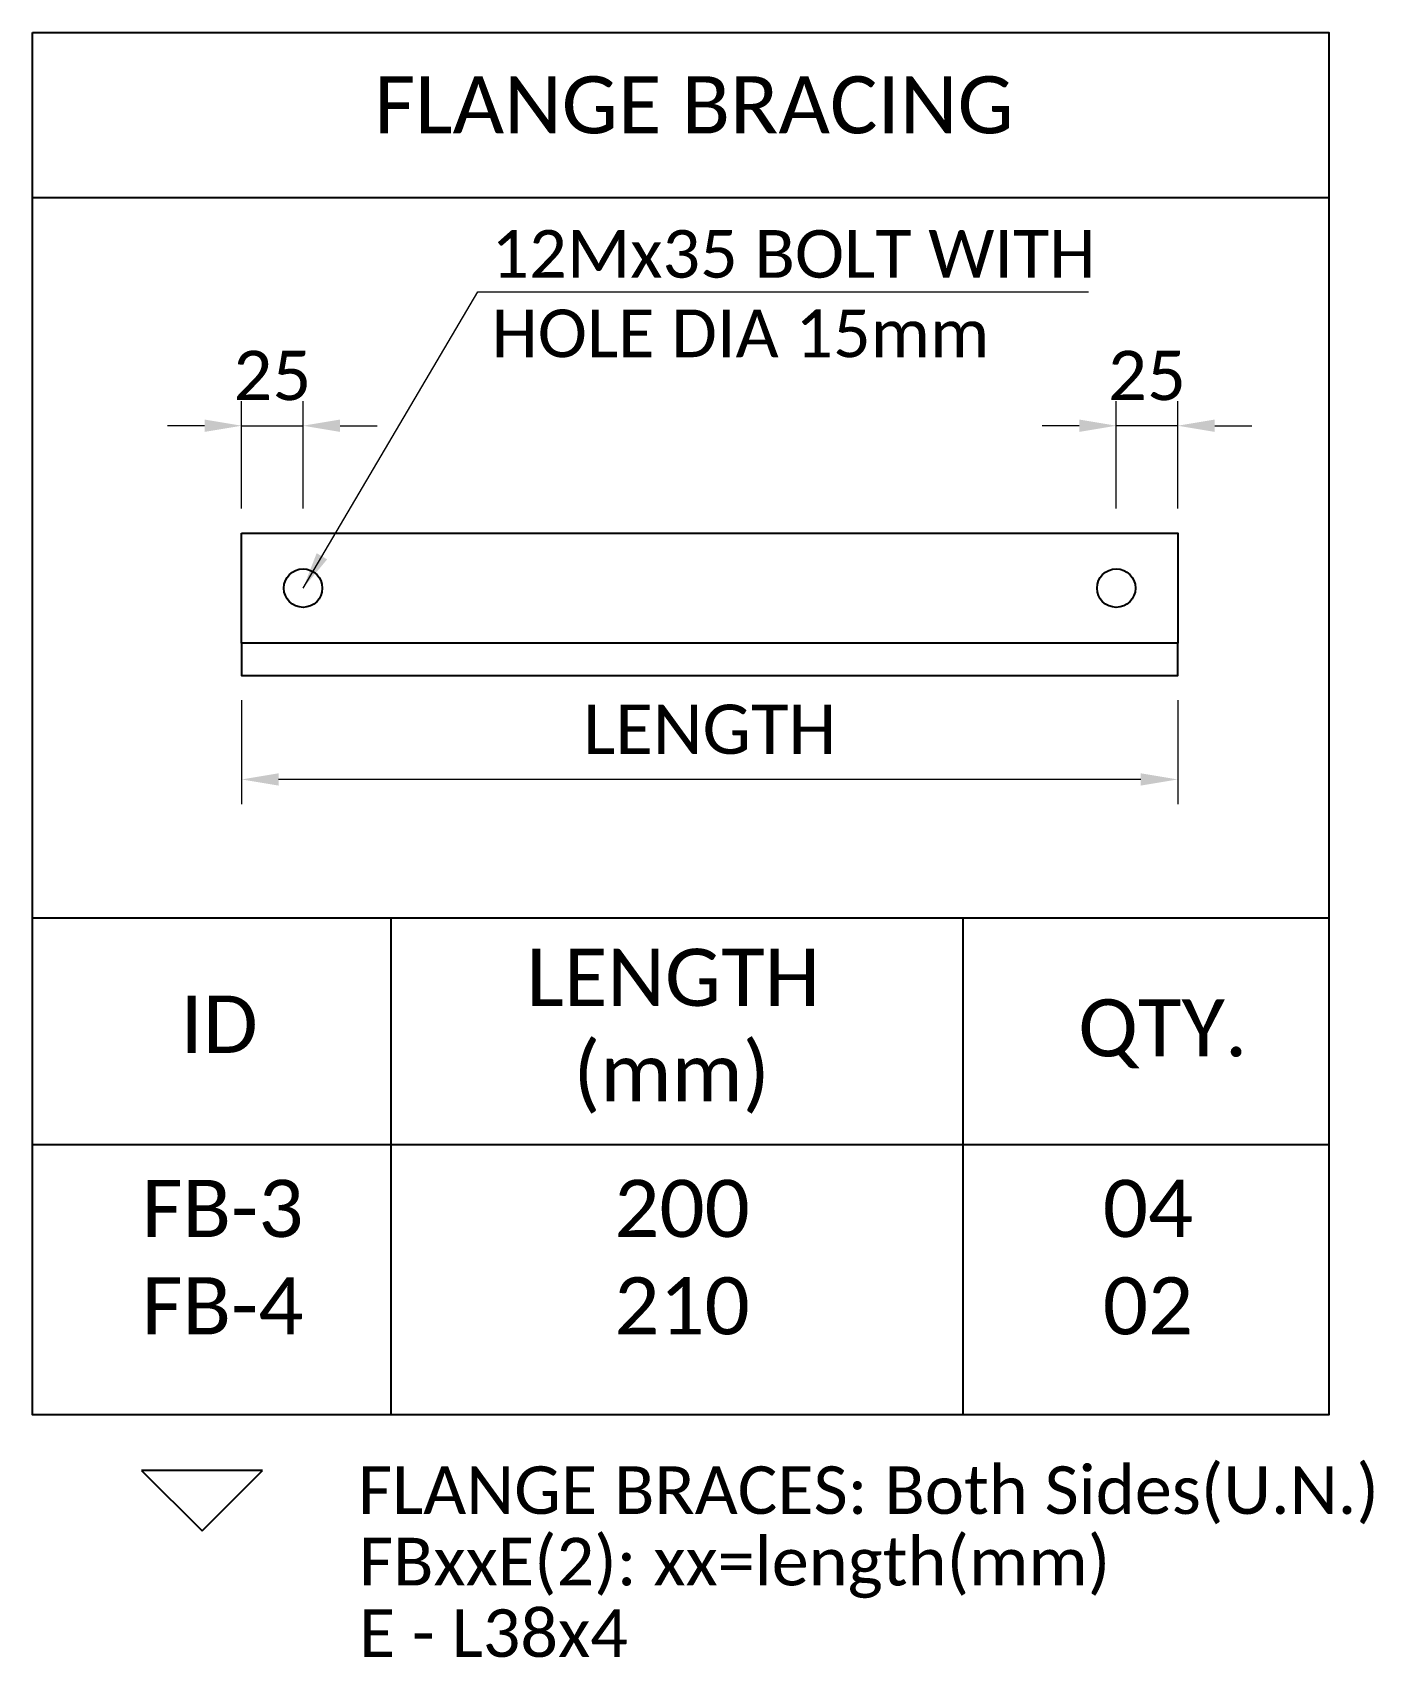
# Model space of a CAD drawing. Header units: millimetres. Extents: x 0 to 2669304, y -3314102 to 0.
# Drawn here: x 2330907 to 2336343, y -3177280 to -3170694 of the extents above; entities that cross this region are included whole.
import ezdxf

# ---------------------------------------------------------------- set-up
doc = ezdxf.new("R2010")
doc.units = ezdxf.units.MM
doc.header["$LTSCALE"] = 0.4
doc.header["$MEASUREMENT"] = 0
doc.header["$PDMODE"] = 34
doc.linetypes.add('CONTIN', pattern=[0])
doc.layers.add('14', color=1, linetype='CONTIN')
doc.styles.add('nepo', font='calibri.ttf')
doc.dimstyles.new('nepo', dxfattribs={"dimtxt": 250, "dimasz": 150, "dimexe": 25, "dimexo": 100, "dimgap": 25, "dimtad": 1, "dimdec": 0, "dimzin": 0, "dimdsep": 46, "dimtxsty": 'nepo', "dimcen": -0.09, "dimdle": 1, "dimclrd": 2, "dimclre": 2, "dimclrt": 7, "dimazin": 0, "dimtfac": 1, "dimtdec": 0, "dimtix": 1, "dimtmove": 0, "dimatfit": 1, "dimfxl": 0, "dimtolj": 1, "dimtzin": 0, "dimlwd": 5, "dimlwe": 5, "dimarcsym": 0})

# ---------------------------------------------------------------- blocks, each defined once
blk = doc.blocks.new('MARKER')
for p, q in [((263.247009, 263.247009), (-263.24701, 263.247009)), ((-263.24701, 263.247009), (0, 0)), ((0, 0), (263.247009, 263.247009))]:
    blk.add_line(p, q)
blk = doc.blocks.new('*D658')
at = {"color": 2, "lineweight": 5}
for p, q in [((2331754.6, -3172623), (2331754.6, -3172187.8)), ((2332003.9, -3172623), (2332003.9, -3172187.8)), ((2331604.6, -3172287.8), (2331454.6, -3172287.8)), ((2331754.6, -3172287.8), (2332003.9, -3172287.8)), ((2332153.9, -3172287.8), (2332303.9, -3172287.8))]:
    blk.add_line(p, q, dxfattribs=at)
at = {"color": 2, "linetype": 'Continuous'}
for points in [[(2331604.6, -3172262.8), (2331604.6, -3172312.8), (2331754.6, -3172287.8)], [(2332153.9, -3172262.8), (2332153.9, -3172312.8), (2332003.9, -3172287.8)]]:
    blk.add_solid(points, dxfattribs=at)
at = {"layer": 'Defpoints', "color": 0, "linetype": 'Continuous'}
for p in [(2332003.9, -3172287.8), (2331754.6, -3172723), (2332003.9, -3172723)]:
    blk.add_point(p, dxfattribs=at)
at = {"color": 7, "linetype": 'Continuous', "insert": (2331879.3, -3172085.3), "char_height": 200, "attachment_point": 5, "style": 'nepo'}
blk.add_mtext('\\A1;25', dxfattribs=at)
blk = doc.blocks.new('*D659')
at = {"color": 2, "lineweight": 5}
for p, q in [((2335300.4, -3172623), (2335300.4, -3172187.8)), ((2335549.7, -3172623), (2335549.7, -3172187.8)), ((2335150.4, -3172287.8), (2335000.4, -3172287.8)), ((2335549.7, -3172287.8), (2335300.4, -3172287.8)), ((2335699.7, -3172287.8), (2335849.7, -3172287.8))]:
    blk.add_line(p, q, dxfattribs=at)
at = {"color": 2, "linetype": 'Continuous'}
for points in [[(2335150.4, -3172262.8), (2335150.4, -3172312.8), (2335300.4, -3172287.8)], [(2335699.7, -3172262.8), (2335699.7, -3172312.8), (2335549.7, -3172287.8)]]:
    blk.add_solid(points, dxfattribs=at)
at = {"layer": 'Defpoints', "color": 0, "linetype": 'Continuous'}
for p in [(2335300.4, -3172287.8), (2335300.4, -3172723), (2335549.7, -3172723)]:
    blk.add_point(p, dxfattribs=at)
at = {"color": 7, "linetype": 'Continuous', "insert": (2335425, -3172085.3), "char_height": 200, "attachment_point": 5, "style": 'nepo'}
blk.add_mtext('\\A1;25', dxfattribs=at)
blk = doc.blocks.new('*D660')
at = {"color": 2, "lineweight": 5}
for p, q in [((2331754.6, -3173400.1), (2331754.6, -3173821.5)), ((2335549.7, -3173400.1), (2335549.7, -3173821.5)), ((2335399.7, -3173721.5), (2331904.6, -3173721.5))]:
    blk.add_line(p, q, dxfattribs=at)
at = {"color": 2, "linetype": 'Continuous'}
for points in [[(2331904.6, -3173696.5), (2331904.6, -3173746.5), (2331754.6, -3173721.5)], [(2335399.7, -3173696.5), (2335399.7, -3173746.5), (2335549.7, -3173721.5)]]:
    blk.add_solid(points, dxfattribs=at)
at = {"layer": 'Defpoints', "color": 0, "linetype": 'Continuous'}
for p in [(2331754.6, -3173300.1), (2335549.7, -3173300.1), (2331754.6, -3173721.5)]:
    blk.add_point(p, dxfattribs=at)
at = {"color": 7, "linetype": 'Continuous', "insert": (2333652.2, -3173519.2), "char_height": 200, "attachment_point": 5, "style": 'nepo'}
blk.add_mtext('\\A1;LENGTH', dxfattribs=at)

msp = doc.modelspace()

# ---------------------------------------------------------------- linework, layer by layer
at = {"linetype": 'Continuous'}
for points in [[(2330906.828, -3170694.0397), (2336162.2478, -3170694.0397), (2336162.2478, -3176296.8874), (2330906.828, -3176296.8874)], [(2331754.5839, -3172723.0277), (2335549.7179, -3172723.0277), (2335549.7179, -3173169.1916), (2331754.5839, -3173169.1916)], [(2335549.7179, -3173169.1916), (2331754.5839, -3173169.1916), (2331754.5839, -3173300.0571), (2335549.7179, -3173300.0571)]]:
    msp.add_lwpolyline(points, close=True, dxfattribs=at)
for points in [[(2330906.828, -3171363.2066), (2336162.2478, -3171363.2066)], [(2336162.2478, -3174283.7659), (2330906.828, -3174283.7659)], [(2332359.0067, -3174283.7659), (2332359.0067, -3176296.8874)], [(2334678.0085, -3174283.7659), (2334678.0085, -3176296.8874)], [(2336162.2478, -3175201.7991), (2330906.828, -3175201.7991)]]:
    msp.add_lwpolyline(points, dxfattribs=at)
for centre in [(2332003.9289, -3172946.1096), (2335300.3728, -3172946.1096)]:
    msp.add_circle(centre, 77.8833, dxfattribs=at)

# ---------------------------------------------------------------- block references
at = {"xscale": 0.9311791104000002, "yscale": 0.9311791104000002, "zscale": 0.9311791104000002}
msp.add_blockref('MARKER', (2331594.2069, -3176767.2961), dxfattribs=at)

# ---------------------------------------------------------------- texts
at = {"layer": '14', "style": 'nepo'}
for s, height, p in [('FLANGE BRACES: Both Sides(U.N.)', 193.177762, (2332225.8875, -3176698.627)), ('FBxxE(2): xx=length(mm)', 193.177762, (2332230.233, -3176988.396)), ('E - L38x4', 193.17776, (2332230.233, -3177278.1649))]:
    msp.add_text(s, height=height, dxfattribs=at).set_placement(p)
at = {"layer": '14', "attachment_point": 1, "style": 'nepo'}
for s, width, insert, char_height in [('FLANGE BRACING', 4619.993151, (2332292.0019, -3170871.3161), 231.813315), ('\\pt1545.4;12Mx35 BOLT WITH\\P\\ptz;HOLE DIA 15mm', 4856.834802, (2332767.6538, -3171494.8901), 193.177762), ('{\\W1.02699; }LENGTH\\P{\\W3.35744; }(mm)', 1311.705816, (2332825.2859, -3174407.8557), 231.813315), ('ID', 1311.705816, (2331506.9195, -3174598.1389), 231.81331), ('QTY.', 1311.705816, (2335145.7369, -3174612.4674), 231.81331), ('FB-3', 1311.705816, (2331349.188, -3175344.3541), 231.81331), ('200', 1311.705816, (2333265.4539, -3175344.3541), 231.81331), ('04', 1311.705816, (2335246.1128, -3175344.3541), 231.81331), ('FB-4', 1311.705816, (2331349.188, -3175739.0576), 231.81331), ('210', 1311.705816, (2333265.4539, -3175739.0576), 231.81331), ('02', 1311.705816, (2335246.1128, -3175739.0576), 231.81331)]:
    msp.add_mtext_dynamic_manual_height_columns(s, width=width, gutter_width=0.504, heights=[0], dxfattribs=dict(at, insert=insert, char_height=char_height))

# ---------------------------------------------------------------- dimensions: what is measured, and where the dimension line sits
at = {"linetype": 'Continuous'}
for base, p1, p2, text, picture, middle in [((2332003.9289, -3172287.773), (2331754.5839, -3172723.0277), (2332003.9289, -3172723.0277), '25', '*D658', (2331879.2564, -3172085.3114)), ((2331754.5839, -3173721.5297), (2335549.7179, -3173300.0571), (2331754.5839, -3173300.0571), 'LENGTH', '*D660', (2333652.1509, -3173519.222))]:
    dim = msp.add_linear_dim(base=base, p1=p1, p2=p2, text=text, dimstyle='nepo', override={"dimtxt": 200, "dimexe": 100, "dimgap": 100, "dimfxl": 12}, dxfattribs=at)
    dim.commit()
    dim.dimension.update_dxf_attribs({"geometry": picture, "text_midpoint": middle})
dim = msp.add_linear_dim(base=(2335300.3728, -3172287.773), p1=(2335549.7179, -3172723.0277), p2=(2335300.3728, -3172723.0277), angle=180, text='25', dimstyle='nepo', override={"dimtxt": 200, "dimexe": 100, "dimgap": 100, "dimfxl": 12}, dxfattribs=at)
dim.commit()
dim.dimension.update_dxf_attribs({"geometry": '*D659', "text_midpoint": (2335425.0453, -3172085.3114)})

# ---------------------------------------------------------------- leaders
msp.add_leader([(2332003.9289, -3172946.1096), (2332712.243, -3171744.5519), (2335187.9294, -3171744.5519)], dimstyle='nepo', override={"dimtxt": 200, "dimexe": 100, "dimgap": 100, "dimfxl": 12}, dxfattribs=at)

doc.saveas('drawing.dxf')
